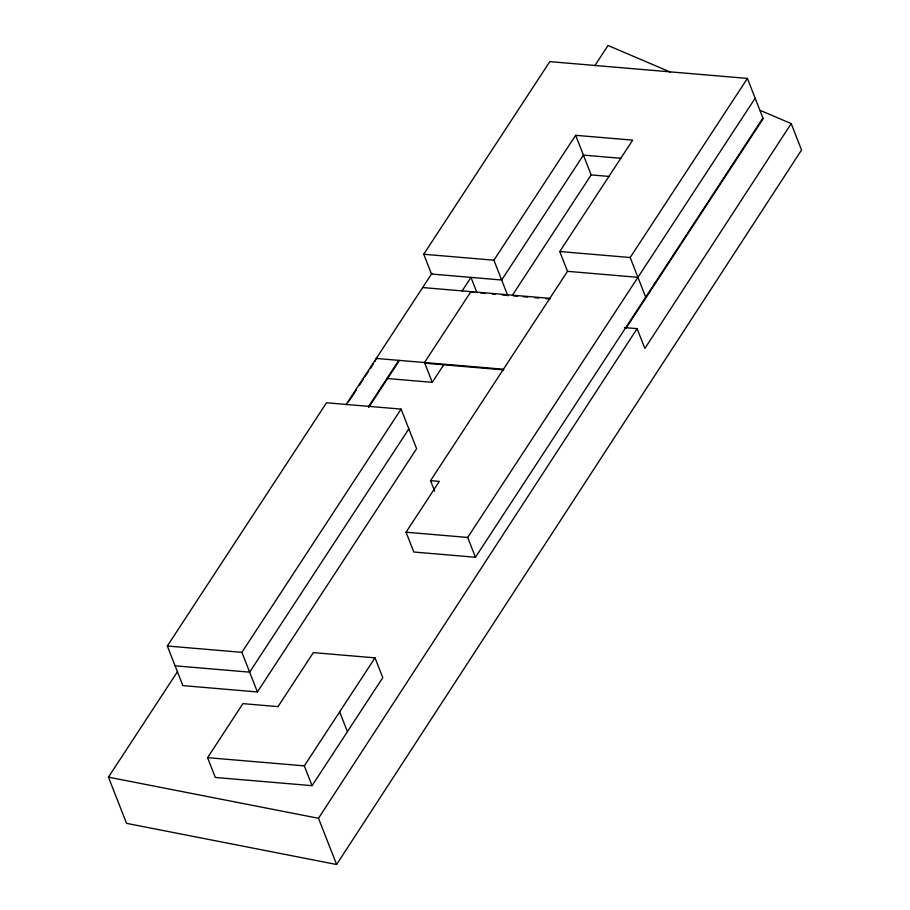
<?xml version="1.0" encoding="UTF-8"?>
<svg xmlns="http://www.w3.org/2000/svg" width="910" height="910" viewBox="0 0 910 910"><rect width="100%" height="100%" fill="white"/><g stroke="black" fill="none" stroke-linecap="round" stroke-linejoin="round"><path stroke-width="1.36" d="M177.643 671.421L108.449 777.151L126.558 823.357L336.609 864.5L318.5 818.295L637.114 328.658L624.431 327.589M760.021 110.303L791.199 123.601L644.871 348.462L637.114 328.658M336.609 864.5L801.551 150.002L791.199 123.601M167.326 646.009L326.531 402.766L401.082 409.102L416.609 448.71L257.405 691.953L182.853 685.617L167.326 646.009L241.889 652.345L401.082 409.102M620.95 158.294L583.412 155.109L501.672 280.007L431.499 274.046L423.741 254.243L549.799 61.63L747.406 78.419L763.183 118.687L625.955 328.351L625.693 327.691M345.948 404.757L431.966 273.33M348.541 401.856L356.31 389.98M359.427 385.226L363.317 379.288M364.864 376.911L368.755 370.973M370.313 368.596L373.418 363.841M374.977 361.475L376.274 358.438L503.446 369.233L503.708 369.892L424.765 363.192M368.482 406.668L398.796 360.349L399.058 361.008L368.743 407.327M594.799 65.702L608.028 45.5L670.386 72.083M462.132 290.904L470.971 277.391L476.658 291.917M507.871 295.841L493.902 260.203L575.655 135.306L632.666 140.14L559.752 251.535L567.51 271.339L430.544 480.628L434.673 491.195M386.784 378.469L432.273 382.337L443.864 364.614M408.84 428.906L249.647 672.149L175.095 665.813M207.571 757.655L242.913 703.646L278.005 706.626L313.347 652.618L375 657.85L382.769 677.654L312.062 785.671L215.329 777.458L207.571 757.655L304.304 765.867L375 657.85M512.546 295.045L591.17 174.913L575.655 135.306M762.921 118.027L475.452 557.25L413.8 552.017L406.042 532.213L439.314 481.379L430.544 480.628M645.702 297.126L630.175 257.519L747.406 78.419M475.452 557.25L467.695 537.446L755.163 98.223M591.17 174.913L609.245 176.449M559.752 251.535L630.175 257.519M423.741 254.243L493.902 260.203M567.51 271.339L637.944 277.322M422.661 287.549L549.845 298.343L550.095 299.003M473.985 292.542L470.902 291.644L424.504 362.533L432.273 382.337M481.026 293.145L485.257 293.498M492.31 294.101L495.12 294.339M502.172 294.942L506.404 295.295M513.445 295.898L517.676 296.25M523.318 296.728L527.55 297.092M534.591 297.695L538.822 298.048M545.875 298.651L548.684 298.889M406.042 532.213L467.695 537.446M108.449 777.151L318.5 818.295M339.658 711.859L347.415 731.663M304.304 765.867L312.062 785.671M241.889 652.345L257.405 691.953"/></g></svg>
